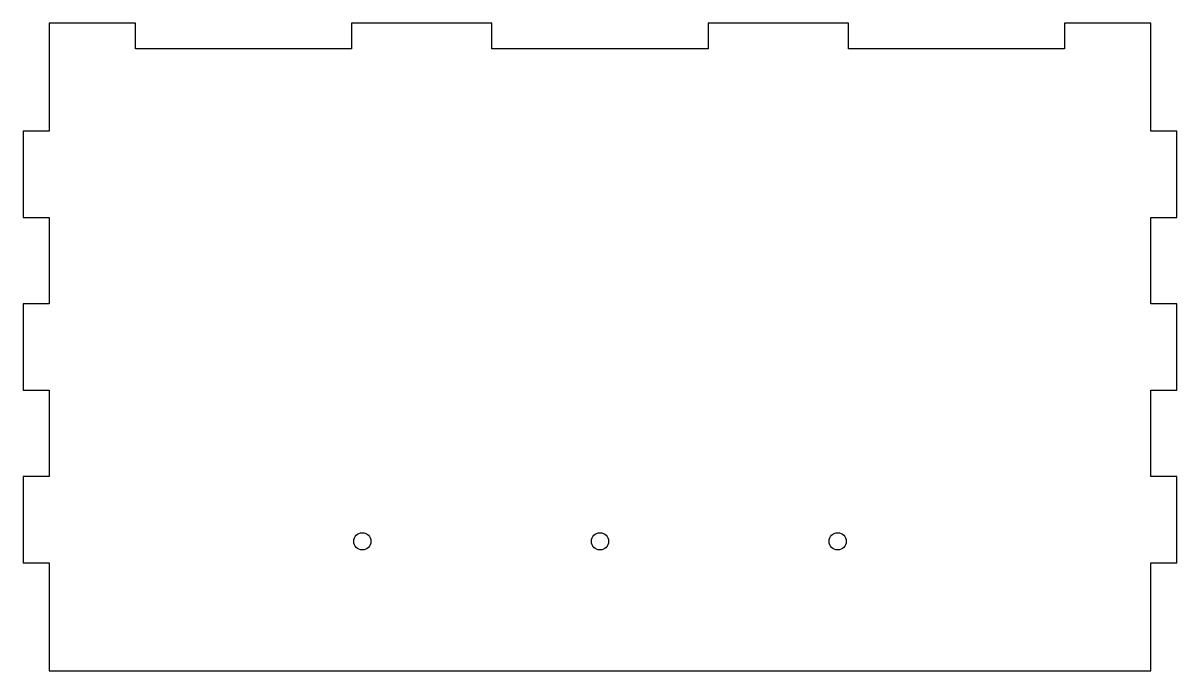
# Model space of a CAD drawing. Header units: millimetres. Extents: x -134 to 134, y -75 to 75.
import ezdxf

# ---------------------------------------------------------------- set-up
doc = ezdxf.new("R2010")
doc.units = ezdxf.units.MM

msp = doc.modelspace()

# ---------------------------------------------------------------- linework, layer by layer
at = {"color": 7, "linetype": 'Continuous', "lineweight": 25}
for p, q in [((-127.5, 75), (-127.5, 50)), ((-107.5, 75), (-127.5, 75)), ((-107.5, 69), (-107.5, 75)), ((-57.5, 75), (-57.5, 69)), ((-25, 75), (-57.5, 75)), ((-25, 69), (-25, 75)), ((25, 75), (25, 69)), ((57.5, 75), (25, 75)), ((57.5, 69), (57.5, 75)), ((107.5, 75), (107.5, 69)), ((127.5, 75), (107.5, 75)), ((127.5, 50), (127.5, 75)), ((-57.5, 69), (-107.5, 69)), ((25, 69), (-25, 69)), ((107.5, 69), (57.5, 69)), ((-133.5, 50), (-133.5, 30)), ((-127.5, 50), (-133.5, 50)), ((133.5, 50), (127.5, 50)), ((133.5, 30), (133.5, 50)), ((-133.5, 30), (-127.5, 30)), ((-127.5, 30), (-127.5, 10)), ((127.5, 30), (133.5, 30)), ((127.5, 10), (127.5, 30)), ((-133.5, 10), (-133.5, -10)), ((-127.5, 10), (-133.5, 10)), ((133.5, 10), (127.5, 10)), ((133.5, -10), (133.5, 10)), ((-133.5, -10), (-127.5, -10)), ((-127.5, -10), (-127.5, -30)), ((127.5, -10), (133.5, -10)), ((127.5, -30), (127.5, -10)), ((-133.5, -30), (-133.5, -50)), ((-127.5, -30), (-133.5, -30)), ((133.5, -30), (127.5, -30)), ((133.5, -50), (133.5, -30)), ((-133.5, -50), (-127.5, -50)), ((-127.5, -50), (-127.5, -75)), ((127.5, -50), (133.5, -50)), ((127.5, -75), (127.5, -50)), ((-127.5, -75), (127.5, -75))]:
    msp.add_line(p, q, dxfattribs=at)
for centre in [(-55, -45), (0, -45), (55, -45)]:
    msp.add_circle(centre, 2, dxfattribs=at)

doc.saveas('drawing.dxf')
